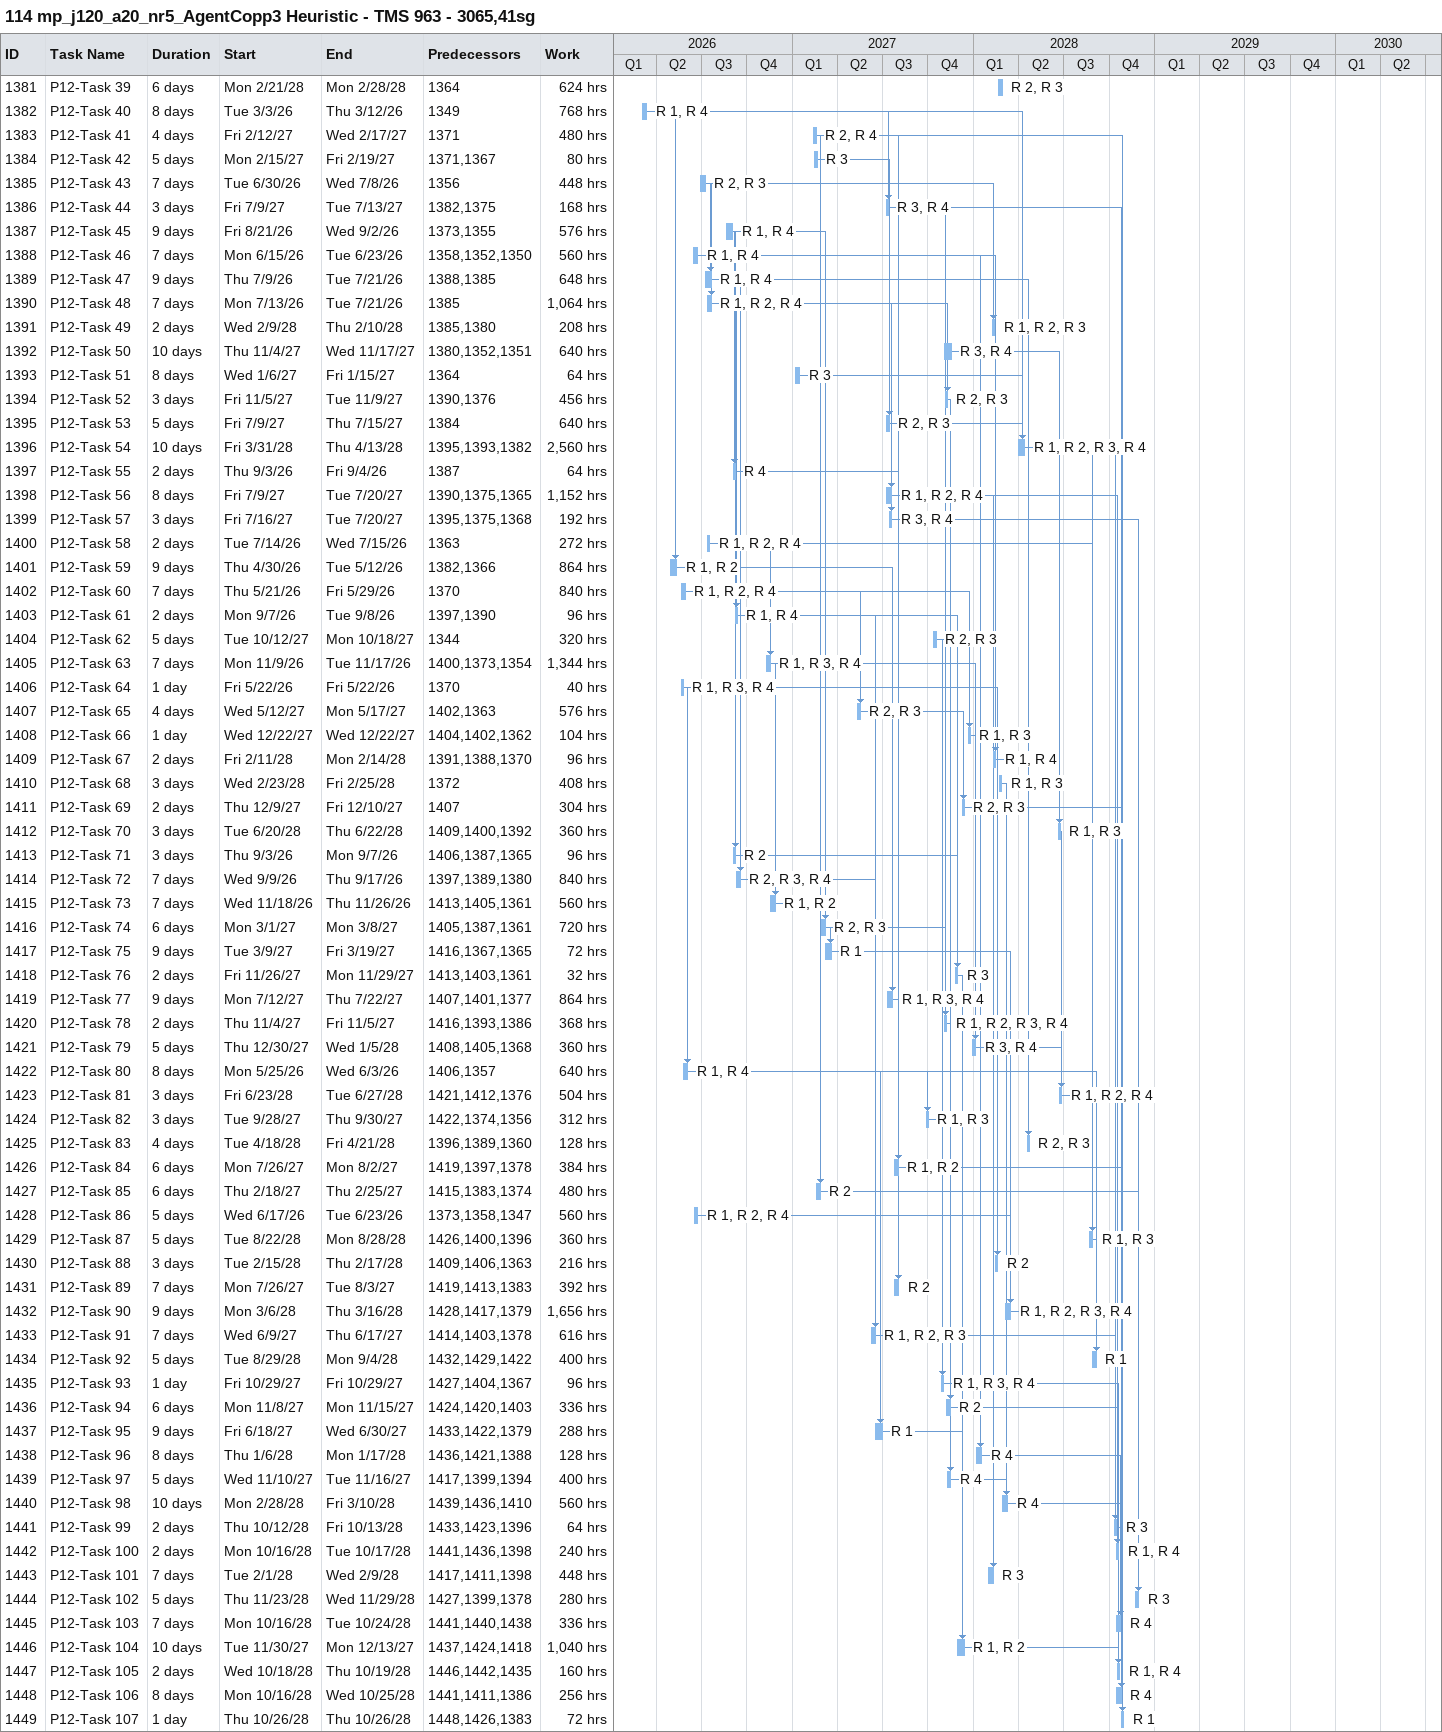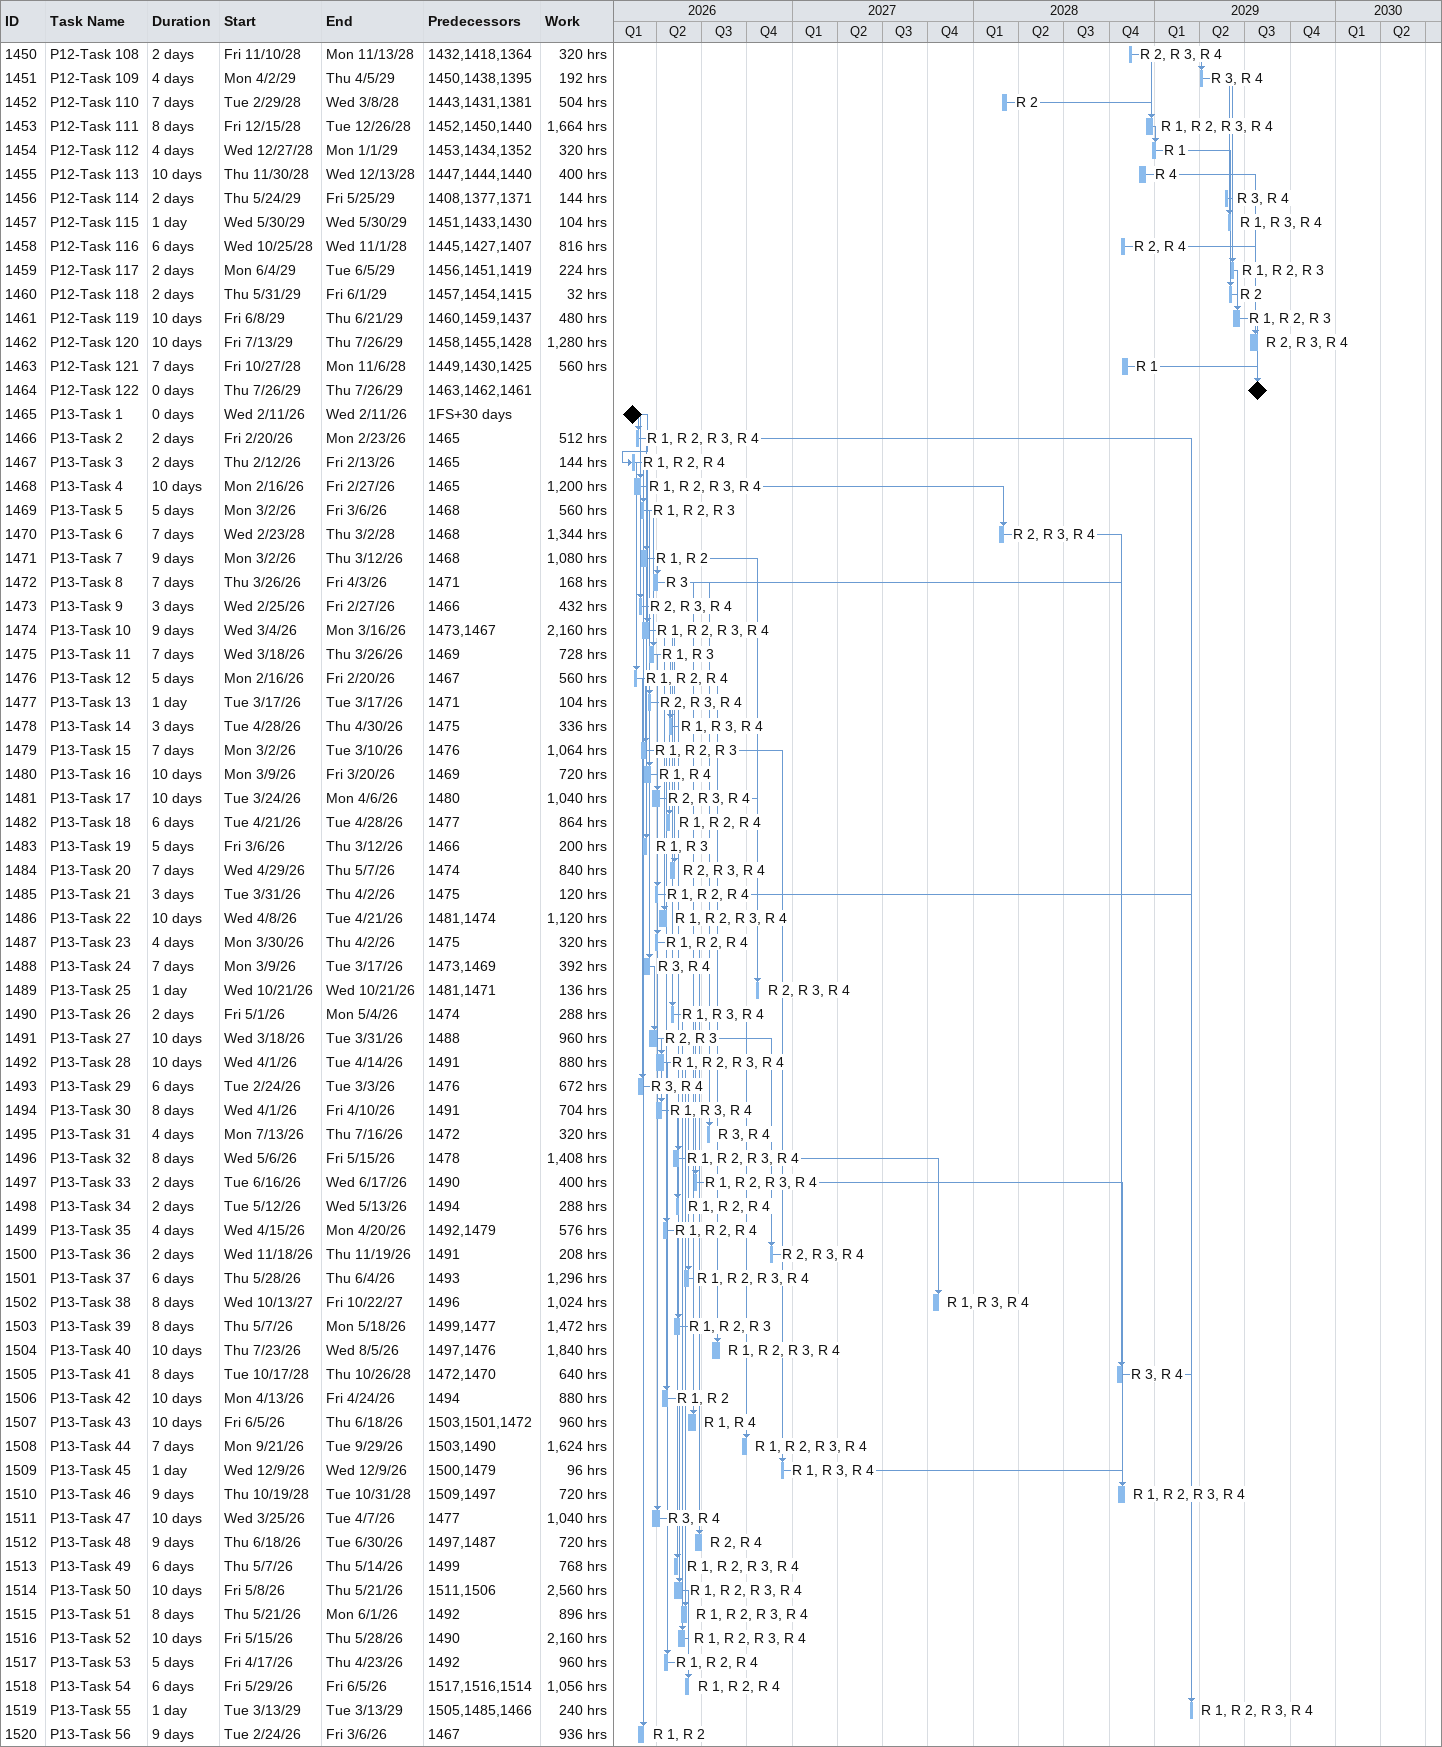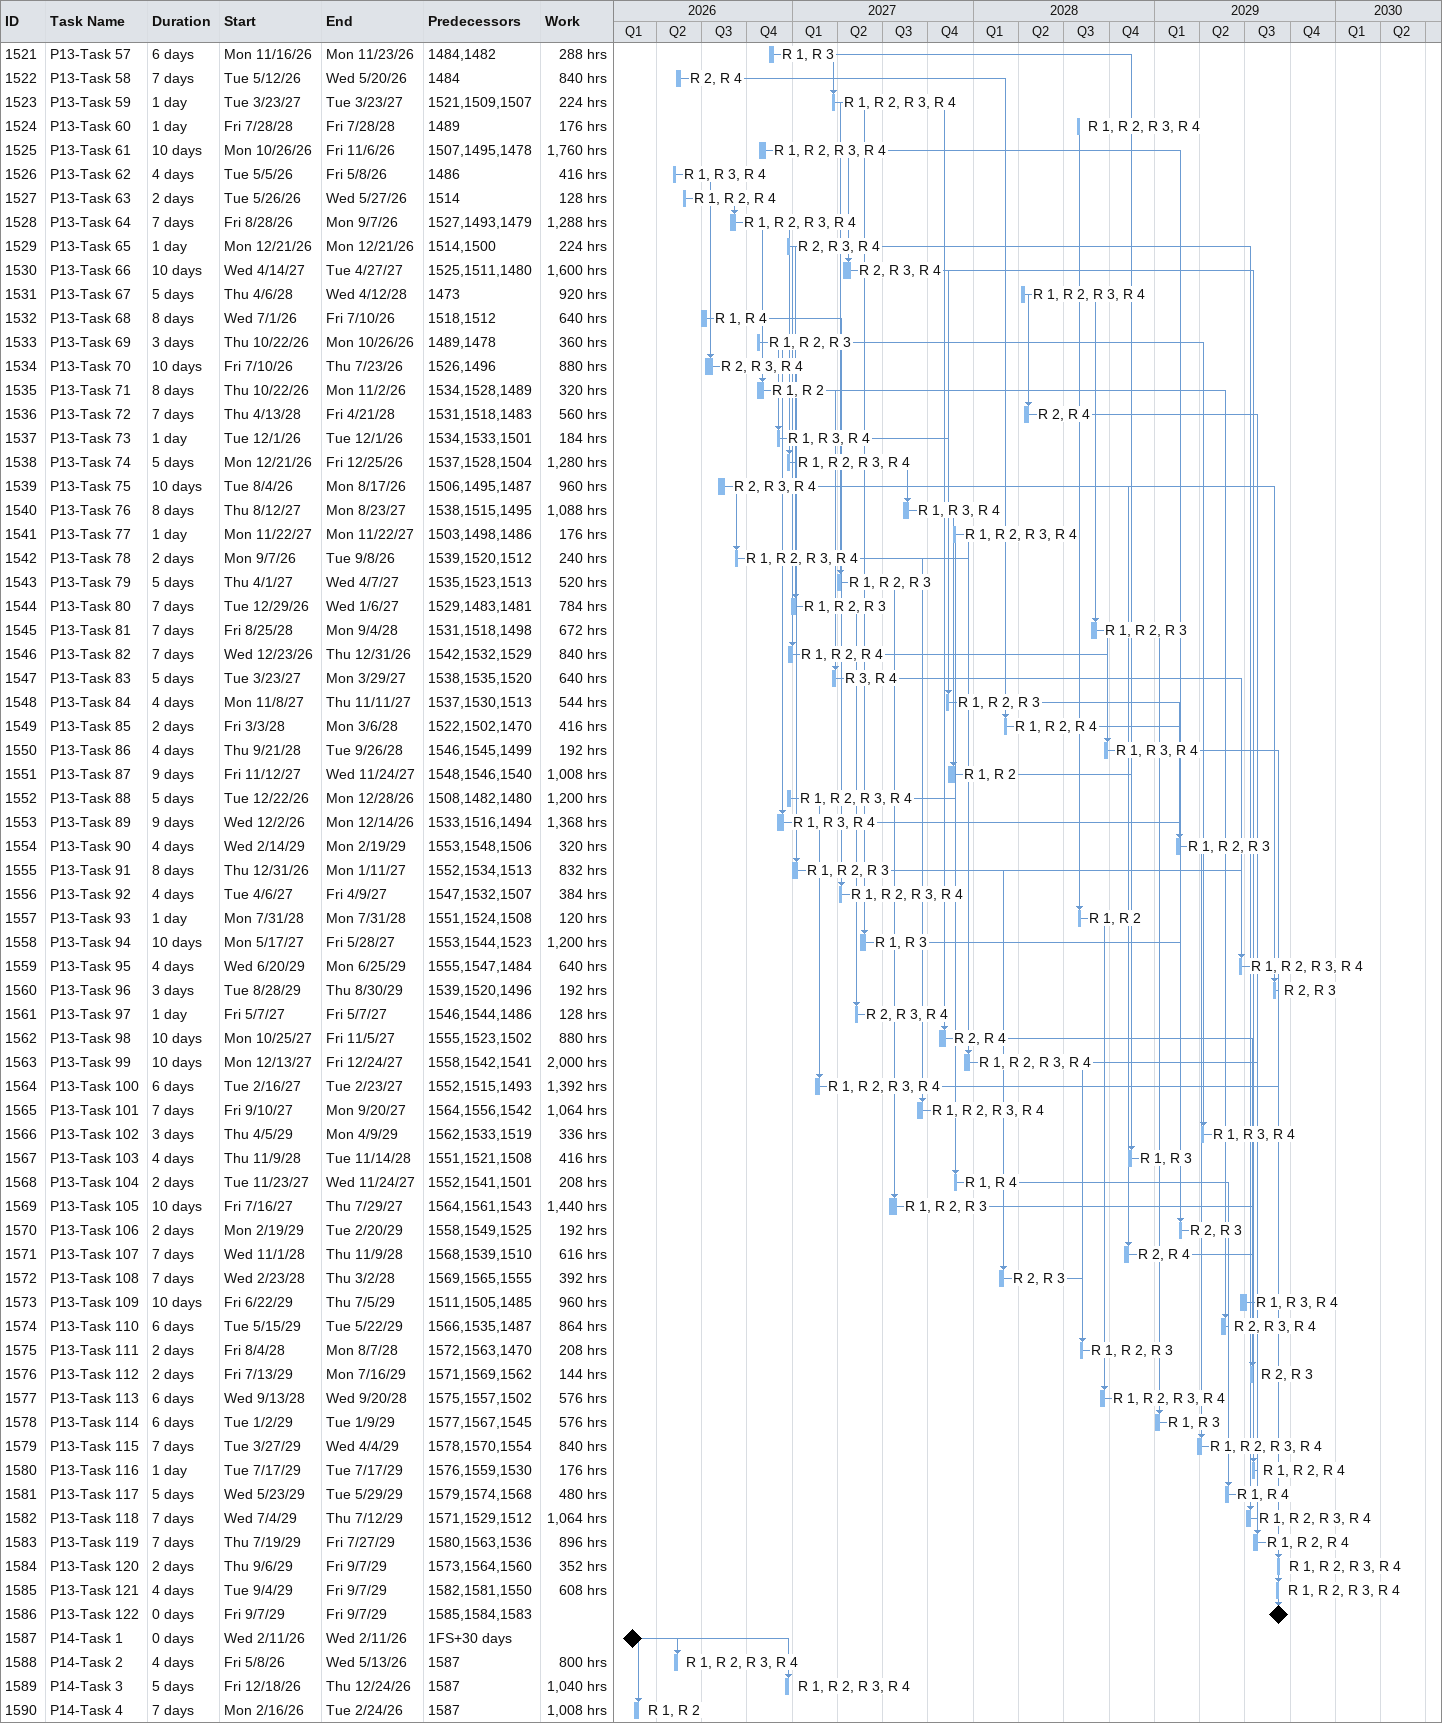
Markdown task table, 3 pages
114 mp_j120_a20_nr5_AgentCopp3 Heuristic - TMS 963 - 3065,41sg

| ID | Task | Duration | Start | Finish | Predecessors | Resources | Work (h) |
|---|---|---|---|---|---|---|---|
| 1381 | P12-Task 39 | 6d | 2028-02-21 | 2028-02-28 | 1364 | R 2, R 3 | 624 |
| 1382 | P12-Task 40 | 8d | 2026-03-03 | 2026-03-12 | 1349 | R 1, R 4 | 768 |
| 1383 | P12-Task 41 | 4d | 2027-02-12 | 2027-02-17 | 1371 | R 2, R 4 | 480 |
| 1384 | P12-Task 42 | 5d | 2027-02-15 | 2027-02-19 | 1371, 1367 | R 3 | 80 |
| 1385 | P12-Task 43 | 7d | 2026-06-30 | 2026-07-08 | 1356 | R 2, R 3 | 448 |
| 1386 | P12-Task 44 | 3d | 2027-07-09 | 2027-07-13 | 1382, 1375 | R 3, R 4 | 168 |
| 1387 | P12-Task 45 | 9d | 2026-08-21 | 2026-09-02 | 1373, 1355 | R 1, R 4 | 576 |
| 1388 | P12-Task 46 | 7d | 2026-06-15 | 2026-06-23 | 1358, 1352, 1350 | R 1, R 4 | 560 |
| 1389 | P12-Task 47 | 9d | 2026-07-09 | 2026-07-21 | 1388, 1385 | R 1, R 4 | 648 |
| 1390 | P12-Task 48 | 7d | 2026-07-13 | 2026-07-21 | 1385 | R 1, R 2, R 4 | 1064 |
| 1391 | P12-Task 49 | 2d | 2028-02-09 | 2028-02-10 | 1385, 1380 | R 1, R 2, R 3 | 208 |
| 1392 | P12-Task 50 | 10d | 2027-11-04 | 2027-11-17 | 1380, 1352, 1351 | R 3, R 4 | 640 |
| 1393 | P12-Task 51 | 8d | 2027-01-06 | 2027-01-15 | 1364 | R 3 | 64 |
| 1394 | P12-Task 52 | 3d | 2027-11-05 | 2027-11-09 | 1390, 1376 | R 2, R 3 | 456 |
| 1395 | P12-Task 53 | 5d | 2027-07-09 | 2027-07-15 | 1384 | R 2, R 3 | 640 |
| 1396 | P12-Task 54 | 10d | 2028-03-31 | 2028-04-13 | 1395, 1393, 1382 | R 1, R 2, R 3, R 4 | 2560 |
| 1397 | P12-Task 55 | 2d | 2026-09-03 | 2026-09-04 | 1387 | R 4 | 64 |
| 1398 | P12-Task 56 | 8d | 2027-07-09 | 2027-07-20 | 1390, 1375, 1365 | R 1, R 2, R 4 | 1152 |
| 1399 | P12-Task 57 | 3d | 2027-07-16 | 2027-07-20 | 1395, 1375, 1368 | R 3, R 4 | 192 |
| 1400 | P12-Task 58 | 2d | 2026-07-14 | 2026-07-15 | 1363 | R 1, R 2, R 4 | 272 |
| 1401 | P12-Task 59 | 9d | 2026-04-30 | 2026-05-12 | 1382, 1366 | R 1, R 2 | 864 |
| 1402 | P12-Task 60 | 7d | 2026-05-21 | 2026-05-29 | 1370 | R 1, R 2, R 4 | 840 |
| 1403 | P12-Task 61 | 2d | 2026-09-07 | 2026-09-08 | 1397, 1390 | R 1, R 4 | 96 |
| 1404 | P12-Task 62 | 5d | 2027-10-12 | 2027-10-18 | 1344 | R 2, R 3 | 320 |
| 1405 | P12-Task 63 | 7d | 2026-11-09 | 2026-11-17 | 1400, 1373, 1354 | R 1, R 3, R 4 | 1344 |
| 1406 | P12-Task 64 | 1d | 2026-05-22 | 2026-05-22 | 1370 | R 1, R 3, R 4 | 40 |
| 1407 | P12-Task 65 | 4d | 2027-05-12 | 2027-05-17 | 1402, 1363 | R 2, R 3 | 576 |
| 1408 | P12-Task 66 | 1d | 2027-12-22 | 2027-12-22 | 1404, 1402, 1362 | R 1, R 3 | 104 |
| 1409 | P12-Task 67 | 2d | 2028-02-11 | 2028-02-14 | 1391, 1388, 1370 | R 1, R 4 | 96 |
| 1410 | P12-Task 68 | 3d | 2028-02-23 | 2028-02-25 | 1372 | R 1, R 3 | 408 |
| 1411 | P12-Task 69 | 2d | 2027-12-09 | 2027-12-10 | 1407 | R 2, R 3 | 304 |
| 1412 | P12-Task 70 | 3d | 2028-06-20 | 2028-06-22 | 1409, 1400, 1392 | R 1, R 3 | 360 |
| 1413 | P12-Task 71 | 3d | 2026-09-03 | 2026-09-07 | 1406, 1387, 1365 | R 2 | 96 |
| 1414 | P12-Task 72 | 7d | 2026-09-09 | 2026-09-17 | 1397, 1389, 1380 | R 2, R 3, R 4 | 840 |
| 1415 | P12-Task 73 | 7d | 2026-11-18 | 2026-11-26 | 1413, 1405, 1361 | R 1, R 2 | 560 |
| 1416 | P12-Task 74 | 6d | 2027-03-01 | 2027-03-08 | 1405, 1387, 1361 | R 2, R 3 | 720 |
| 1417 | P12-Task 75 | 9d | 2027-03-09 | 2027-03-19 | 1416, 1367, 1365 | R 1 | 72 |
| 1418 | P12-Task 76 | 2d | 2027-11-26 | 2027-11-29 | 1413, 1403, 1361 | R 3 | 32 |
| 1419 | P12-Task 77 | 9d | 2027-07-12 | 2027-07-22 | 1407, 1401, 1377 | R 1, R 3, R 4 | 864 |
| 1420 | P12-Task 78 | 2d | 2027-11-04 | 2027-11-05 | 1416, 1393, 1386 | R 1, R 2, R 3, R 4 | 368 |
| 1421 | P12-Task 79 | 5d | 2027-12-30 | 2028-01-05 | 1408, 1405, 1368 | R 3, R 4 | 360 |
| 1422 | P12-Task 80 | 8d | 2026-05-25 | 2026-06-03 | 1406, 1357 | R 1, R 4 | 640 |
| 1423 | P12-Task 81 | 3d | 2028-06-23 | 2028-06-27 | 1421, 1412, 1376 | R 1, R 2, R 4 | 504 |
| 1424 | P12-Task 82 | 3d | 2027-09-28 | 2027-09-30 | 1422, 1374, 1356 | R 1, R 3 | 312 |
| 1425 | P12-Task 83 | 4d | 2028-04-18 | 2028-04-21 | 1396, 1389, 1360 | R 2, R 3 | 128 |
| 1426 | P12-Task 84 | 6d | 2027-07-26 | 2027-08-02 | 1419, 1397, 1378 | R 1, R 2 | 384 |
| 1427 | P12-Task 85 | 6d | 2027-02-18 | 2027-02-25 | 1415, 1383, 1374 | R 2 | 480 |
| 1428 | P12-Task 86 | 5d | 2026-06-17 | 2026-06-23 | 1373, 1358, 1347 | R 1, R 2, R 4 | 560 |
| 1429 | P12-Task 87 | 5d | 2028-08-22 | 2028-08-28 | 1426, 1400, 1396 | R 1, R 3 | 360 |
| 1430 | P12-Task 88 | 3d | 2028-02-15 | 2028-02-17 | 1409, 1406, 1363 | R 2 | 216 |
| 1431 | P12-Task 89 | 7d | 2027-07-26 | 2027-08-03 | 1419, 1413, 1383 | R 2 | 392 |
| 1432 | P12-Task 90 | 9d | 2028-03-06 | 2028-03-16 | 1428, 1417, 1379 | R 1, R 2, R 3, R 4 | 1656 |
| 1433 | P12-Task 91 | 7d | 2027-06-09 | 2027-06-17 | 1414, 1403, 1378 | R 1, R 2, R 3 | 616 |
| 1434 | P12-Task 92 | 5d | 2028-08-29 | 2028-09-04 | 1432, 1429, 1422 | R 1 | 400 |
| 1435 | P12-Task 93 | 1d | 2027-10-29 | 2027-10-29 | 1427, 1404, 1367 | R 1, R 3, R 4 | 96 |
| 1436 | P12-Task 94 | 6d | 2027-11-08 | 2027-11-15 | 1424, 1420, 1403 | R 2 | 336 |
| 1437 | P12-Task 95 | 9d | 2027-06-18 | 2027-06-30 | 1433, 1422, 1379 | R 1 | 288 |
| 1438 | P12-Task 96 | 8d | 2028-01-06 | 2028-01-17 | 1436, 1421, 1388 | R 4 | 128 |
| 1439 | P12-Task 97 | 5d | 2027-11-10 | 2027-11-16 | 1417, 1399, 1394 | R 4 | 400 |
| 1440 | P12-Task 98 | 10d | 2028-02-28 | 2028-03-10 | 1439, 1436, 1410 | R 4 | 560 |
| 1441 | P12-Task 99 | 2d | 2028-10-12 | 2028-10-13 | 1433, 1423, 1396 | R 3 | 64 |
| 1442 | P12-Task 100 | 2d | 2028-10-16 | 2028-10-17 | 1441, 1436, 1398 | R 1, R 4 | 240 |
| 1443 | P12-Task 101 | 7d | 2028-02-01 | 2028-02-09 | 1417, 1411, 1398 | R 3 | 448 |
| 1444 | P12-Task 102 | 5d | 2028-11-23 | 2028-11-29 | 1427, 1399, 1378 | R 3 | 280 |
| 1445 | P12-Task 103 | 7d | 2028-10-16 | 2028-10-24 | 1441, 1440, 1438 | R 4 | 336 |
| 1446 | P12-Task 104 | 10d | 2027-11-30 | 2027-12-13 | 1437, 1424, 1418 | R 1, R 2 | 1040 |
| 1447 | P12-Task 105 | 2d | 2028-10-18 | 2028-10-19 | 1446, 1442, 1435 | R 1, R 4 | 160 |
| 1448 | P12-Task 106 | 8d | 2028-10-16 | 2028-10-25 | 1441, 1411, 1386 | R 4 | 256 |
| 1449 | P12-Task 107 | 1d | 2028-10-26 | 2028-10-26 | 1448, 1426, 1383 | R 1 | 72 |
| 1450 | P12-Task 108 | 2d | 2028-11-10 | 2028-11-13 | 1432, 1418, 1364 | R 2, R 3, R 4 | 320 |
| 1451 | P12-Task 109 | 4d | 2029-04-02 | 2029-04-05 | 1450, 1438, 1395 | R 3, R 4 | 192 |
| 1452 | P12-Task 110 | 7d | 2028-02-29 | 2028-03-08 | 1443, 1431, 1381 | R 2 | 504 |
| 1453 | P12-Task 111 | 8d | 2028-12-15 | 2028-12-26 | 1452, 1450, 1440 | R 1, R 2, R 3, R 4 | 1664 |
| 1454 | P12-Task 112 | 4d | 2028-12-27 | 2029-01-01 | 1453, 1434, 1352 | R 1 | 320 |
| 1455 | P12-Task 113 | 10d | 2028-11-30 | 2028-12-13 | 1447, 1444, 1440 | R 4 | 400 |
| 1456 | P12-Task 114 | 2d | 2029-05-24 | 2029-05-25 | 1408, 1377, 1371 | R 3, R 4 | 144 |
| 1457 | P12-Task 115 | 1d | 2029-05-30 | 2029-05-30 | 1451, 1433, 1430 | R 1, R 3, R 4 | 104 |
| 1458 | P12-Task 116 | 6d | 2028-10-25 | 2028-11-01 | 1445, 1427, 1407 | R 2, R 4 | 816 |
| 1459 | P12-Task 117 | 2d | 2029-06-04 | 2029-06-05 | 1456, 1451, 1419 | R 1, R 2, R 3 | 224 |
| 1460 | P12-Task 118 | 2d | 2029-05-31 | 2029-06-01 | 1457, 1454, 1415 | R 2 | 32 |
| 1461 | P12-Task 119 | 10d | 2029-06-08 | 2029-06-21 | 1460, 1459, 1437 | R 1, R 2, R 3 | 480 |
| 1462 | P12-Task 120 | 10d | 2029-07-13 | 2029-07-26 | 1458, 1455, 1428 | R 2, R 3, R 4 | 1280 |
| 1463 | P12-Task 121 | 7d | 2028-10-27 | 2028-11-06 | 1449, 1430, 1425 | R 1 | 560 |
| 1464 | P12-Task 122 | 0d | 2029-07-26 | 2029-07-26 | 1463, 1462, 1461 |  |  |
| 1465 | P13-Task 1 | 0d | 2026-02-11 | 2026-02-11 | 1FS+30d |  |  |
| 1466 | P13-Task 2 | 2d | 2026-02-20 | 2026-02-23 | 1465 | R 1, R 2, R 3, R 4 | 512 |
| 1467 | P13-Task 3 | 2d | 2026-02-12 | 2026-02-13 | 1465 | R 1, R 2, R 4 | 144 |
| 1468 | P13-Task 4 | 10d | 2026-02-16 | 2026-02-27 | 1465 | R 1, R 2, R 3, R 4 | 1200 |
| 1469 | P13-Task 5 | 5d | 2026-03-02 | 2026-03-06 | 1468 | R 1, R 2, R 3 | 560 |
| 1470 | P13-Task 6 | 7d | 2028-02-23 | 2028-03-02 | 1468 | R 2, R 3, R 4 | 1344 |
| 1471 | P13-Task 7 | 9d | 2026-03-02 | 2026-03-12 | 1468 | R 1, R 2 | 1080 |
| 1472 | P13-Task 8 | 7d | 2026-03-26 | 2026-04-03 | 1471 | R 3 | 168 |
| 1473 | P13-Task 9 | 3d | 2026-02-25 | 2026-02-27 | 1466 | R 2, R 3, R 4 | 432 |
| 1474 | P13-Task 10 | 9d | 2026-03-04 | 2026-03-16 | 1473, 1467 | R 1, R 2, R 3, R 4 | 2160 |
| 1475 | P13-Task 11 | 7d | 2026-03-18 | 2026-03-26 | 1469 | R 1, R 3 | 728 |
| 1476 | P13-Task 12 | 5d | 2026-02-16 | 2026-02-20 | 1467 | R 1, R 2, R 4 | 560 |
| 1477 | P13-Task 13 | 1d | 2026-03-17 | 2026-03-17 | 1471 | R 2, R 3, R 4 | 104 |
| 1478 | P13-Task 14 | 3d | 2026-04-28 | 2026-04-30 | 1475 | R 1, R 3, R 4 | 336 |
| 1479 | P13-Task 15 | 7d | 2026-03-02 | 2026-03-10 | 1476 | R 1, R 2, R 3 | 1064 |
| 1480 | P13-Task 16 | 10d | 2026-03-09 | 2026-03-20 | 1469 | R 1, R 4 | 720 |
| 1481 | P13-Task 17 | 10d | 2026-03-24 | 2026-04-06 | 1480 | R 2, R 3, R 4 | 1040 |
| 1482 | P13-Task 18 | 6d | 2026-04-21 | 2026-04-28 | 1477 | R 1, R 2, R 4 | 864 |
| 1483 | P13-Task 19 | 5d | 2026-03-06 | 2026-03-12 | 1466 | R 1, R 3 | 200 |
| 1484 | P13-Task 20 | 7d | 2026-04-29 | 2026-05-07 | 1474 | R 2, R 3, R 4 | 840 |
| 1485 | P13-Task 21 | 3d | 2026-03-31 | 2026-04-02 | 1475 | R 1, R 2, R 4 | 120 |
| 1486 | P13-Task 22 | 10d | 2026-04-08 | 2026-04-21 | 1481, 1474 | R 1, R 2, R 3, R 4 | 1120 |
| 1487 | P13-Task 23 | 4d | 2026-03-30 | 2026-04-02 | 1475 | R 1, R 2, R 4 | 320 |
| 1488 | P13-Task 24 | 7d | 2026-03-09 | 2026-03-17 | 1473, 1469 | R 3, R 4 | 392 |
| 1489 | P13-Task 25 | 1d | 2026-10-21 | 2026-10-21 | 1481, 1471 | R 2, R 3, R 4 | 136 |
| 1490 | P13-Task 26 | 2d | 2026-05-01 | 2026-05-04 | 1474 | R 1, R 3, R 4 | 288 |
| 1491 | P13-Task 27 | 10d | 2026-03-18 | 2026-03-31 | 1488 | R 2, R 3 | 960 |
| 1492 | P13-Task 28 | 10d | 2026-04-01 | 2026-04-14 | 1491 | R 1, R 2, R 3, R 4 | 880 |
| 1493 | P13-Task 29 | 6d | 2026-02-24 | 2026-03-03 | 1476 | R 3, R 4 | 672 |
| 1494 | P13-Task 30 | 8d | 2026-04-01 | 2026-04-10 | 1491 | R 1, R 3, R 4 | 704 |
| 1495 | P13-Task 31 | 4d | 2026-07-13 | 2026-07-16 | 1472 | R 3, R 4 | 320 |
| 1496 | P13-Task 32 | 8d | 2026-05-06 | 2026-05-15 | 1478 | R 1, R 2, R 3, R 4 | 1408 |
| 1497 | P13-Task 33 | 2d | 2026-06-16 | 2026-06-17 | 1490 | R 1, R 2, R 3, R 4 | 400 |
| 1498 | P13-Task 34 | 2d | 2026-05-12 | 2026-05-13 | 1494 | R 1, R 2, R 4 | 288 |
| 1499 | P13-Task 35 | 4d | 2026-04-15 | 2026-04-20 | 1492, 1479 | R 1, R 2, R 4 | 576 |
| 1500 | P13-Task 36 | 2d | 2026-11-18 | 2026-11-19 | 1491 | R 2, R 3, R 4 | 208 |
| 1501 | P13-Task 37 | 6d | 2026-05-28 | 2026-06-04 | 1493 | R 1, R 2, R 3, R 4 | 1296 |
| 1502 | P13-Task 38 | 8d | 2027-10-13 | 2027-10-22 | 1496 | R 1, R 3, R 4 | 1024 |
| 1503 | P13-Task 39 | 8d | 2026-05-07 | 2026-05-18 | 1499, 1477 | R 1, R 2, R 3 | 1472 |
| 1504 | P13-Task 40 | 10d | 2026-07-23 | 2026-08-05 | 1497, 1476 | R 1, R 2, R 3, R 4 | 1840 |
| 1505 | P13-Task 41 | 8d | 2028-10-17 | 2028-10-26 | 1472, 1470 | R 3, R 4 | 640 |
| 1506 | P13-Task 42 | 10d | 2026-04-13 | 2026-04-24 | 1494 | R 1, R 2 | 880 |
| 1507 | P13-Task 43 | 10d | 2026-06-05 | 2026-06-18 | 1503, 1501, 1472 | R 1, R 4 | 960 |
| 1508 | P13-Task 44 | 7d | 2026-09-21 | 2026-09-29 | 1503, 1490 | R 1, R 2, R 3, R 4 | 1624 |
| 1509 | P13-Task 45 | 1d | 2026-12-09 | 2026-12-09 | 1500, 1479 | R 1, R 3, R 4 | 96 |
| 1510 | P13-Task 46 | 9d | 2028-10-19 | 2028-10-31 | 1509, 1497 | R 1, R 2, R 3, R 4 | 720 |
| 1511 | P13-Task 47 | 10d | 2026-03-25 | 2026-04-07 | 1477 | R 3, R 4 | 1040 |
| 1512 | P13-Task 48 | 9d | 2026-06-18 | 2026-06-30 | 1497, 1487 | R 2, R 4 | 720 |
| 1513 | P13-Task 49 | 6d | 2026-05-07 | 2026-05-14 | 1499 | R 1, R 2, R 3, R 4 | 768 |
| 1514 | P13-Task 50 | 10d | 2026-05-08 | 2026-05-21 | 1511, 1506 | R 1, R 2, R 3, R 4 | 2560 |
| 1515 | P13-Task 51 | 8d | 2026-05-21 | 2026-06-01 | 1492 | R 1, R 2, R 3, R 4 | 896 |
| 1516 | P13-Task 52 | 10d | 2026-05-15 | 2026-05-28 | 1490 | R 1, R 2, R 3, R 4 | 2160 |
| 1517 | P13-Task 53 | 5d | 2026-04-17 | 2026-04-23 | 1492 | R 1, R 2, R 4 | 960 |
| 1518 | P13-Task 54 | 6d | 2026-05-29 | 2026-06-05 | 1517, 1516, 1514 | R 1, R 2, R 4 | 1056 |
| 1519 | P13-Task 55 | 1d | 2029-03-13 | 2029-03-13 | 1505, 1485, 1466 | R 1, R 2, R 3, R 4 | 240 |
| 1520 | P13-Task 56 | 9d | 2026-02-24 | 2026-03-06 | 1467 | R 1, R 2 | 936 |
| 1521 | P13-Task 57 | 6d | 2026-11-16 | 2026-11-23 | 1484, 1482 | R 1, R 3 | 288 |
| 1522 | P13-Task 58 | 7d | 2026-05-12 | 2026-05-20 | 1484 | R 2, R 4 | 840 |
| 1523 | P13-Task 59 | 1d | 2027-03-23 | 2027-03-23 | 1521, 1509, 1507 | R 1, R 2, R 3, R 4 | 224 |
| 1524 | P13-Task 60 | 1d | 2028-07-28 | 2028-07-28 | 1489 | R 1, R 2, R 3, R 4 | 176 |
| 1525 | P13-Task 61 | 10d | 2026-10-26 | 2026-11-06 | 1507, 1495, 1478 | R 1, R 2, R 3, R 4 | 1760 |
| 1526 | P13-Task 62 | 4d | 2026-05-05 | 2026-05-08 | 1486 | R 1, R 3, R 4 | 416 |
| 1527 | P13-Task 63 | 2d | 2026-05-26 | 2026-05-27 | 1514 | R 1, R 2, R 4 | 128 |
| 1528 | P13-Task 64 | 7d | 2026-08-28 | 2026-09-07 | 1527, 1493, 1479 | R 1, R 2, R 3, R 4 | 1288 |
| 1529 | P13-Task 65 | 1d | 2026-12-21 | 2026-12-21 | 1514, 1500 | R 2, R 3, R 4 | 224 |
| 1530 | P13-Task 66 | 10d | 2027-04-14 | 2027-04-27 | 1525, 1511, 1480 | R 2, R 3, R 4 | 1600 |
| 1531 | P13-Task 67 | 5d | 2028-04-06 | 2028-04-12 | 1473 | R 1, R 2, R 3, R 4 | 920 |
| 1532 | P13-Task 68 | 8d | 2026-07-01 | 2026-07-10 | 1518, 1512 | R 1, R 4 | 640 |
| 1533 | P13-Task 69 | 3d | 2026-10-22 | 2026-10-26 | 1489, 1478 | R 1, R 2, R 3 | 360 |
| 1534 | P13-Task 70 | 10d | 2026-07-10 | 2026-07-23 | 1526, 1496 | R 2, R 3, R 4 | 880 |
| 1535 | P13-Task 71 | 8d | 2026-10-22 | 2026-11-02 | 1534, 1528, 1489 | R 1, R 2 | 320 |
| 1536 | P13-Task 72 | 7d | 2028-04-13 | 2028-04-21 | 1531, 1518, 1483 | R 2, R 4 | 560 |
| 1537 | P13-Task 73 | 1d | 2026-12-01 | 2026-12-01 | 1534, 1533, 1501 | R 1, R 3, R 4 | 184 |
| 1538 | P13-Task 74 | 5d | 2026-12-21 | 2026-12-25 | 1537, 1528, 1504 | R 1, R 2, R 3, R 4 | 1280 |
| 1539 | P13-Task 75 | 10d | 2026-08-04 | 2026-08-17 | 1506, 1495, 1487 | R 2, R 3, R 4 | 960 |
| 1540 | P13-Task 76 | 8d | 2027-08-12 | 2027-08-23 | 1538, 1515, 1495 | R 1, R 3, R 4 | 1088 |
| 1541 | P13-Task 77 | 1d | 2027-11-22 | 2027-11-22 | 1503, 1498, 1486 | R 1, R 2, R 3, R 4 | 176 |
| 1542 | P13-Task 78 | 2d | 2026-09-07 | 2026-09-08 | 1539, 1520, 1512 | R 1, R 2, R 3, R 4 | 240 |
| 1543 | P13-Task 79 | 5d | 2027-04-01 | 2027-04-07 | 1535, 1523, 1513 | R 1, R 2, R 3 | 520 |
| 1544 | P13-Task 80 | 7d | 2026-12-29 | 2027-01-06 | 1529, 1483, 1481 | R 1, R 2, R 3 | 784 |
| 1545 | P13-Task 81 | 7d | 2028-08-25 | 2028-09-04 | 1531, 1518, 1498 | R 1, R 2, R 3 | 672 |
| 1546 | P13-Task 82 | 7d | 2026-12-23 | 2026-12-31 | 1542, 1532, 1529 | R 1, R 2, R 4 | 840 |
| 1547 | P13-Task 83 | 5d | 2027-03-23 | 2027-03-29 | 1538, 1535, 1520 | R 3, R 4 | 640 |
| 1548 | P13-Task 84 | 4d | 2027-11-08 | 2027-11-11 | 1537, 1530, 1513 | R 1, R 2, R 3 | 544 |
| 1549 | P13-Task 85 | 2d | 2028-03-03 | 2028-03-06 | 1522, 1502, 1470 | R 1, R 2, R 4 | 416 |
| 1550 | P13-Task 86 | 4d | 2028-09-21 | 2028-09-26 | 1546, 1545, 1499 | R 1, R 3, R 4 | 192 |
| 1551 | P13-Task 87 | 9d | 2027-11-12 | 2027-11-24 | 1548, 1546, 1540 | R 1, R 2 | 1008 |
| 1552 | P13-Task 88 | 5d | 2026-12-22 | 2026-12-28 | 1508, 1482, 1480 | R 1, R 2, R 3, R 4 | 1200 |
| 1553 | P13-Task 89 | 9d | 2026-12-02 | 2026-12-14 | 1533, 1516, 1494 | R 1, R 3, R 4 | 1368 |
| 1554 | P13-Task 90 | 4d | 2029-02-14 | 2029-02-19 | 1553, 1548, 1506 | R 1, R 2, R 3 | 320 |
| 1555 | P13-Task 91 | 8d | 2026-12-31 | 2027-01-11 | 1552, 1534, 1513 | R 1, R 2, R 3 | 832 |
| 1556 | P13-Task 92 | 4d | 2027-04-06 | 2027-04-09 | 1547, 1532, 1507 | R 1, R 2, R 3, R 4 | 384 |
| 1557 | P13-Task 93 | 1d | 2028-07-31 | 2028-07-31 | 1551, 1524, 1508 | R 1, R 2 | 120 |
| 1558 | P13-Task 94 | 10d | 2027-05-17 | 2027-05-28 | 1553, 1544, 1523 | R 1, R 3 | 1200 |
| 1559 | P13-Task 95 | 4d | 2029-06-20 | 2029-06-25 | 1555, 1547, 1484 | R 1, R 2, R 3, R 4 | 640 |
| 1560 | P13-Task 96 | 3d | 2029-08-28 | 2029-08-30 | 1539, 1520, 1496 | R 2, R 3 | 192 |
| 1561 | P13-Task 97 | 1d | 2027-05-07 | 2027-05-07 | 1546, 1544, 1486 | R 2, R 3, R 4 | 128 |
| 1562 | P13-Task 98 | 10d | 2027-10-25 | 2027-11-05 | 1555, 1523, 1502 | R 2, R 4 | 880 |
| 1563 | P13-Task 99 | 10d | 2027-12-13 | 2027-12-24 | 1558, 1542, 1541 | R 1, R 2, R 3, R 4 | 2000 |
| 1564 | P13-Task 100 | 6d | 2027-02-16 | 2027-02-23 | 1552, 1515, 1493 | R 1, R 2, R 3, R 4 | 1392 |
| 1565 | P13-Task 101 | 7d | 2027-09-10 | 2027-09-20 | 1564, 1556, 1542 | R 1, R 2, R 3, R 4 | 1064 |
| 1566 | P13-Task 102 | 3d | 2029-04-05 | 2029-04-09 | 1562, 1533, 1519 | R 1, R 3, R 4 | 336 |
| 1567 | P13-Task 103 | 4d | 2028-11-09 | 2028-11-14 | 1551, 1521, 1508 | R 1, R 3 | 416 |
| 1568 | P13-Task 104 | 2d | 2027-11-23 | 2027-11-24 | 1552, 1541, 1501 | R 1, R 4 | 208 |
| 1569 | P13-Task 105 | 10d | 2027-07-16 | 2027-07-29 | 1564, 1561, 1543 | R 1, R 2, R 3 | 1440 |
| 1570 | P13-Task 106 | 2d | 2029-02-19 | 2029-02-20 | 1558, 1549, 1525 | R 2, R 3 | 192 |
| 1571 | P13-Task 107 | 7d | 2028-11-01 | 2028-11-09 | 1568, 1539, 1510 | R 2, R 4 | 616 |
| 1572 | P13-Task 108 | 7d | 2028-02-23 | 2028-03-02 | 1569, 1565, 1555 | R 2, R 3 | 392 |
| 1573 | P13-Task 109 | 10d | 2029-06-22 | 2029-07-05 | 1511, 1505, 1485 | R 1, R 3, R 4 | 960 |
| 1574 | P13-Task 110 | 6d | 2029-05-15 | 2029-05-22 | 1566, 1535, 1487 | R 2, R 3, R 4 | 864 |
| 1575 | P13-Task 111 | 2d | 2028-08-04 | 2028-08-07 | 1572, 1563, 1470 | R 1, R 2, R 3 | 208 |
| 1576 | P13-Task 112 | 2d | 2029-07-13 | 2029-07-16 | 1571, 1569, 1562 | R 2, R 3 | 144 |
| 1577 | P13-Task 113 | 6d | 2028-09-13 | 2028-09-20 | 1575, 1557, 1502 | R 1, R 2, R 3, R 4 | 576 |
| 1578 | P13-Task 114 | 6d | 2029-01-02 | 2029-01-09 | 1577, 1567, 1545 | R 1, R 3 | 576 |
| 1579 | P13-Task 115 | 7d | 2029-03-27 | 2029-04-04 | 1578, 1570, 1554 | R 1, R 2, R 3, R 4 | 840 |
| 1580 | P13-Task 116 | 1d | 2029-07-17 | 2029-07-17 | 1576, 1559, 1530 | R 1, R 2, R 4 | 176 |
| 1581 | P13-Task 117 | 5d | 2029-05-23 | 2029-05-29 | 1579, 1574, 1568 | R 1, R 4 | 480 |
| 1582 | P13-Task 118 | 7d | 2029-07-04 | 2029-07-12 | 1571, 1529, 1512 | R 1, R 2, R 3, R 4 | 1064 |
| 1583 | P13-Task 119 | 7d | 2029-07-19 | 2029-07-27 | 1580, 1563, 1536 | R 1, R 2, R 4 | 896 |
| 1584 | P13-Task 120 | 2d | 2029-09-06 | 2029-09-07 | 1573, 1564, 1560 | R 1, R 2, R 3, R 4 | 352 |
| 1585 | P13-Task 121 | 4d | 2029-09-04 | 2029-09-07 | 1582, 1581, 1550 | R 1, R 2, R 3, R 4 | 608 |
| 1586 | P13-Task 122 | 0d | 2029-09-07 | 2029-09-07 | 1585, 1584, 1583 |  |  |
| 1587 | P14-Task 1 | 0d | 2026-02-11 | 2026-02-11 | 1FS+30d |  |  |
| 1588 | P14-Task 2 | 4d | 2026-05-08 | 2026-05-13 | 1587 | R 1, R 2, R 3, R 4 | 800 |
| 1589 | P14-Task 3 | 5d | 2026-12-18 | 2026-12-24 | 1587 | R 1, R 2, R 3, R 4 | 1040 |
| 1590 | P14-Task 4 | 7d | 2026-02-16 | 2026-02-24 | 1587 | R 1, R 2 | 1008 |
